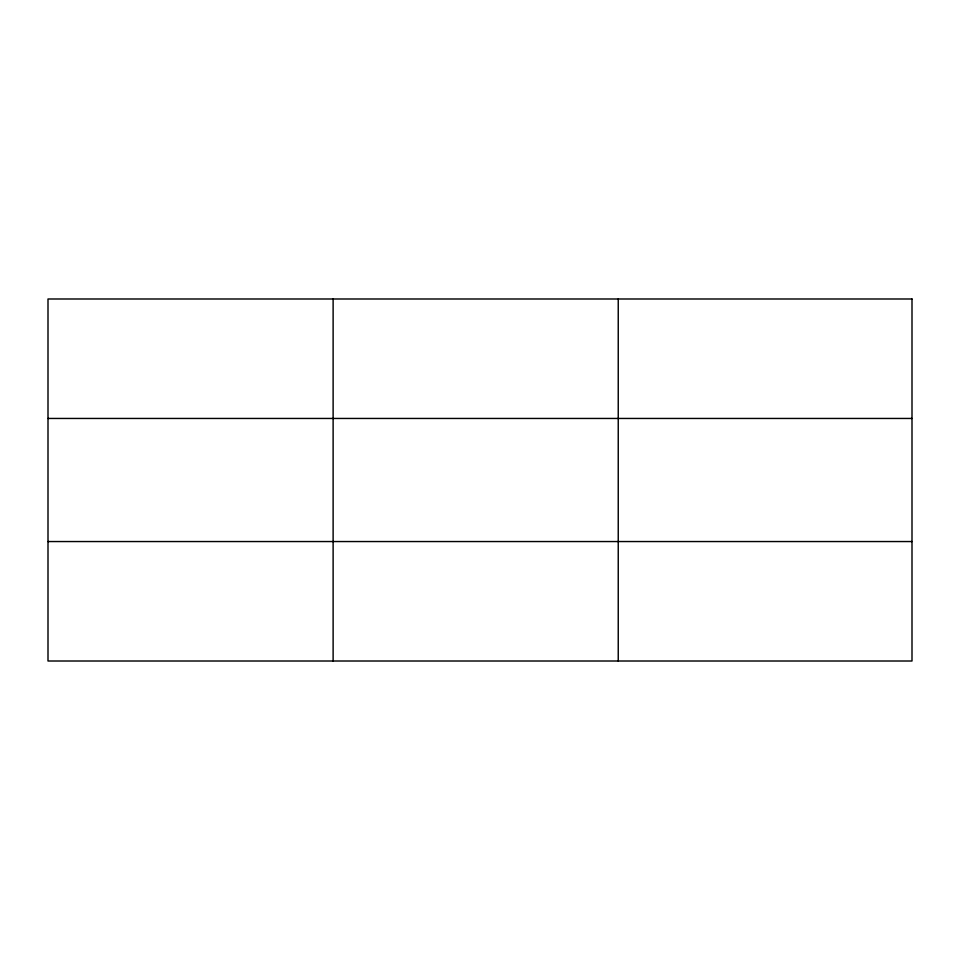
<?xml version="1.0" encoding="UTF-8"?>
<svg xmlns="http://www.w3.org/2000/svg" width="960" height="960" viewBox="0 0 960 960"><rect width="100%" height="100%" fill="white"/><g stroke="black" fill="none" stroke-linecap="round" stroke-linejoin="round"><path stroke-width="1.44" d="M333.12 661.008L333.12 298.992M618.24 661.008L618.24 298.992M48 418.452L912 418.452M48 541.548L912 541.548M912 298.992L912 661.008L48 661.008L48 298.992L912 298.992"/></g></svg>
